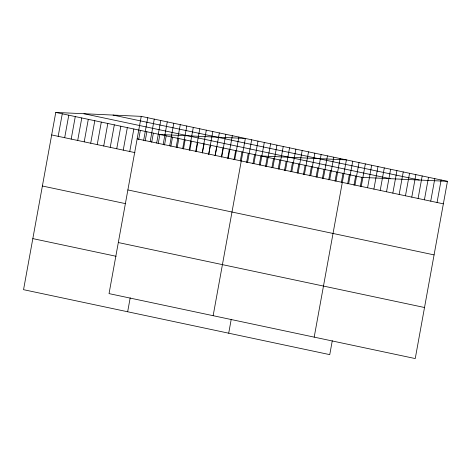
<?xml version="1.0" encoding="UTF-8"?>
<svg xmlns="http://www.w3.org/2000/svg" width="471" height="471" viewBox="0 0 471 471"><rect width="100%" height="100%" fill="white"/><g stroke="black" fill="none" stroke-linecap="round" stroke-linejoin="round"><path stroke-width="0.71" d="M141.247 116.361L109.036 293.61L415.239 358.566L447.45 181.323L141.247 116.361L55.761 112.434L23.55 289.677L329.753 354.639L332.285 340.71M58.174 136.325L62.266 113.817M64.686 137.703L68.772 115.195M71.192 139.086L75.283 116.578M77.697 140.464L81.789 117.956M84.203 141.848L88.295 119.34M90.709 143.225L94.801 120.717M97.22 144.609L101.306 122.095M103.726 145.986L107.818 123.479M110.232 147.37L114.323 124.856M116.737 148.748L120.829 126.24M123.243 150.125L127.335 127.617M129.749 151.509L133.841 129.001M138.686 139.522L140.346 130.379M143.667 140.252L147.753 117.744M145.192 140.906L146.858 131.762M150.172 141.636L154.264 119.122M151.703 142.283L153.363 133.14M156.678 143.013L160.77 120.505M127.659 311.767L130.19 297.837M158.209 143.667L159.869 134.523L245.356 138.45L213.145 315.694M163.184 144.397L167.276 121.883M164.52 145.003L166.186 135.86M169.69 145.774L173.781 123.267M170.838 146.346L172.498 137.202M176.195 147.152L180.287 124.644M177.155 147.682L178.815 138.539M182.707 148.536L186.793 126.028M183.472 149.024L185.132 139.881M189.212 149.913L193.304 127.406M189.784 150.367L191.444 141.218M195.718 151.297L199.81 128.789M196.101 151.703L197.761 142.56M202.224 152.675L206.316 130.167M202.418 153.046L204.078 143.896M208.73 154.058L212.821 131.544M208.73 154.382L210.39 145.239M215.047 155.724L216.707 146.581M215.241 155.436L219.327 132.928M221.364 157.061L223.024 147.918M221.747 156.819L225.839 134.306M227.676 158.403L229.342 149.26M228.252 158.197L232.344 135.689M233.993 159.74L235.653 150.596M234.758 159.581L238.85 137.067M240.31 161.082L241.97 151.939M246.621 162.424L248.288 153.275M247.581 162.301L251.673 139.787M252.939 163.761L254.599 154.618M253.898 163.637L257.99 141.129M228.706 333.203L231.237 319.273M259.256 165.103L260.916 155.954L346.403 159.887L314.192 337.13M260.21 164.98L264.302 142.466M265.567 166.44L267.234 157.296M266.527 166.316L270.619 143.808M271.885 167.782L273.545 158.639M272.844 167.658L276.936 145.15M278.202 169.118L279.862 159.975M279.156 168.995L283.248 146.487M284.513 170.461L286.18 161.317M285.473 170.337L289.565 147.829M290.831 171.797L292.491 162.654M291.79 171.674L295.882 149.166M297.148 173.14L298.808 163.996M298.108 173.016L302.194 150.508M303.459 174.482L305.126 165.333M304.419 174.358L308.511 151.845M309.777 175.818L311.437 166.675M310.736 175.695L314.828 153.187M316.094 177.161L317.754 168.012M317.054 177.037L321.14 154.523M322.411 178.497L324.072 169.354M323.365 178.374L327.457 155.866M328.723 179.84L330.383 170.696M329.682 179.716L333.774 157.208M335.04 181.176L336.7 172.033M336 181.052L340.086 158.544M341.357 182.518L343.018 173.375M347.669 183.855L349.335 174.712M348.628 183.731L352.72 161.223M353.986 185.197L355.646 176.054M354.946 185.074L359.032 162.566M360.303 186.54L361.963 177.39L447.45 181.323M361.257 186.416L365.349 163.902M367.574 187.752L371.666 165.244M373.892 189.095L377.978 166.581M380.203 190.431L384.295 167.923M386.52 191.774L390.612 169.266M392.838 193.11L396.929 170.602M399.149 194.452L403.241 171.944M405.466 195.789L409.558 173.281M411.784 197.131L415.875 174.623M418.095 198.474L422.187 175.96M424.412 199.81L428.504 177.302M430.73 201.152L434.821 178.639M437.047 202.489L441.133 179.981M113.04 115.065L419.237 180.022M83.973 113.729L390.176 178.692M55.761 112.434L361.963 177.39M137.155 138.874L443.358 203.831M51.669 134.941L134.959 152.616M127.876 189.937L434.079 254.893M42.39 186.01L125.675 203.678M118.315 242.547L424.518 307.504M32.829 238.614L116.119 256.283"/></g></svg>
